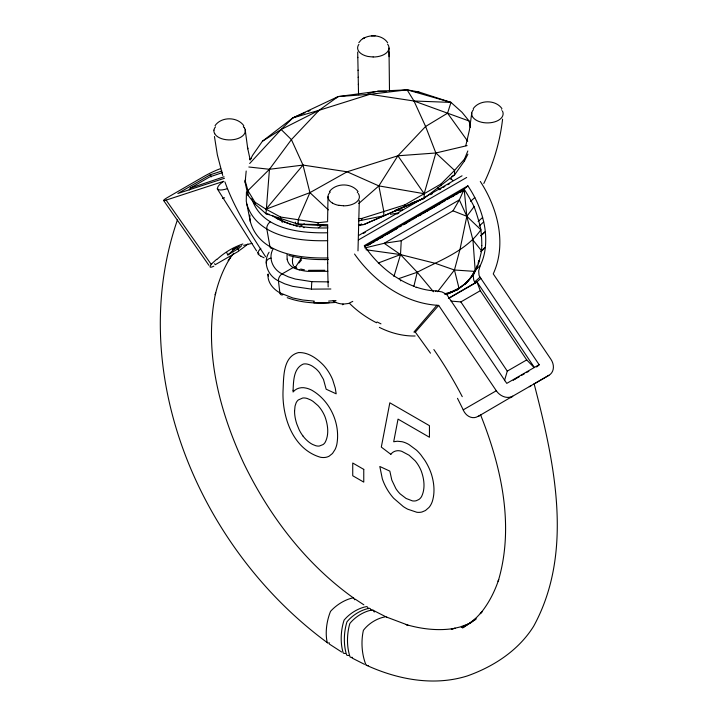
<?xml version="1.0" encoding="UTF-8"?>
<svg xmlns="http://www.w3.org/2000/svg" width="717" height="717" viewBox="0 0 717 717"><rect width="100%" height="100%" fill="white"/><g stroke="black" fill="none" stroke-linecap="round" stroke-linejoin="round"><path stroke-width="1.08" d="M327.535 225.963L327.732 271.537M249.848 215.091L249.857 217.278M327.597 220.612L328.01 196.673M294.57 411.217L295.046 406.082L296.112 402.864A22.594 13.04 60 0 1 298.299 399.961L302.699 398.025A21.994 12.7 60 0 1 307.154 398.464L310.452 399.835A28.68 16.563 60 0 1 313.105 401.43L317.927 405.553A20.363 11.759 60 0 1 321.35 409.855L321.969 410.814A22.442 12.96 60 0 1 323.69 413.861A21.833 12.61 60 0 1 325.124 417.07C327.92 425.064 329.264 434.726 325.088 442.461A23.061 13.318 60 0 1 323.08 444.558L319.343 446.037A19.726 11.391 60 0 1 315.749 445.714L312.558 444.432A22.944 13.247 60 0 1 303.031 436.097M451.396 178.721L451.378 179.438L453.171 180.478M359.307 200.617L357.98 250.869M267.979 274.575C267.486 282.534 273.32 289.283 279.98 292.894M465.396 283.609A55.433 36.271 -84.4 0 0 475.237 271.411A57.727 29.594 85.5 0 0 478.75 262.843L481.6 250.896L481.788 245.528M393.911 276.538L400.516 254.58L401.242 240.724L453.036 210.825L459.346 199.9L464.159 189.189A81.586 32.704 55.8 0 1 474.089 206.639A74.183 27.587 66.9 0 1 480.91 229.79L481.403 235.024A66.089 26.914 76.1 0 1 481.788 245.528M367.955 93.318L376.407 91.471L338.146 96.571L319.101 110.293L291.398 139.609L269.449 169.284L266.007 213.738L298.182 224.179L327.983 225.954M471.759 113.017L469.465 129.858L465.799 145.668M269.278 214.293L266.007 213.738L254.974 203.96L247.921 195.167L245.115 182.36L246.191 171.022M287.051 254.472L287.123 259.195M213.953 130.153L213.899 130.996A15.729 9.061 1.1 0 0 214.759 133.676M502.581 119.156C500.036 141.473 493.592 163.288 483.814 183.498M245.115 182.36L245.581 179.035M246.442 191.977L246.272 201.199L250.35 221.67C259.142 253.863 299.867 258.604 328.001 257.95M364.442 246.756L464.159 189.189L466.821 216.301L460.009 249.337L454.444 270.004L437.621 291.702M413.897 286.262L417.24 272.254C439.557 260.388 465.978 251.264 480.892 229.781L466.821 216.301L459.346 199.9L384.169 243.296L364.863 247.957M386.042 91.471L377.465 91.238L407.077 89.822L413.996 101.007L425.602 126.47L435.855 152.99L424.168 193.715L424.168 198.25L363.967 224.502L358.5 225.532L361.467 224.116M504.472 380.691L507.286 371.128L526.708 359.916L534.219 367.606M474.089 272.621L473.301 276.296L473.695 279.863A7.143 5.79 48.1 0 0 474.708 281.915L475.559 283.17M478.131 262.736L477.979 263.229M358.778 203.503L378.854 185.9L397.899 155.786L425.602 126.47L447.551 113.196L450.984 102.406L418.818 91.964L407.077 89.822L369.882 94.303L338.146 96.571L292.832 117.893L262.44 141.213L252.518 155.419L250.081 160.142M293.262 256.05L292.437 259.491L292.554 263.067A33.161 17.36 2.4 0 0 292.742 263.829L293.495 265.675M177.404 219.985C124.355 373.709 200.455 549.545 327.472 642.755M474.34 271.886L474.618 271.151M480.802 251.622L485.31 247.562A69.576 56.392 48.1 0 1 480.229 265.64L478.696 270.793L479.01 275.095A7.143 5.79 48.1 0 0 480.023 277.138L539.139 364.693L536.863 366.737M358.392 218.748L361.718 218.461L404.863 204.874L440.946 184.036L454.56 170.395L464.482 159.129L467.825 150.973M273.159 248.79C267.808 257.977 272.872 269.44 281.924 273.813M467.099 145.623L435.855 152.99L397.899 155.786L347.118 171.784L309.923 192.649L298.182 219.653L298.182 224.179L327.732 224.672M269.099 252.223C262.422 262.539 268.041 276.018 278.563 280.93M358.419 224.591L363.967 224.502L424.168 198.25L454.56 174.93L464.482 160.895L467.896 154.182M189.189 189.96L190.292 188.114L209.714 176.902L222.369 172.645M358.832 42.688L361.359 39.677L364.774 37.687L362.999 38.539M215.055 125.663C221.347 116.432 237.426 116.629 243.798 125.708M473.238 108.643C479.628 99.618 495.572 99.493 501.927 108.59M329.417 191.609C335.915 182.772 351.599 182.701 358.07 191.609M233.688 253.244L228.194 260.647L230.578 257.34C223.283 268.767 218.416 281.566 215.27 294.714L215.647 292.823C203.565 350.595 219.196 410.483 243.601 462.967C269.072 515.666 305.702 563.974 353.678 598.095M365.966 249.749L400.516 254.58L435.613 263.426L454.444 270.004L475.246 271.42L472.96 240.078L466.821 216.301L474.089 206.639M397.899 155.786L424.168 193.715L378.854 185.9L347.118 171.784L303.004 165.08L266.007 209.203L254.974 202.248L247.921 190.632L245.115 180.612M299.007 262.96L301.579 259.886M301.615 257.842L295.476 267.154A68.465 35.608 0.2 0 0 295.135 267.835A14.672 7.448 5.3 0 1 294.167 266.858M480.291 181.437C497.67 208.064 506.982 243.753 493.251 273.894L550.889 359.253A13.005 10.54 48.1 0 1 548.962 375.296L512.745 396.178A13.005 10.54 48.1 0 1 496.307 390.756L438.687 305.397L436.895 305.263L413.915 332.088L415.331 332.15L430.478 353.176M415.331 332.15L438.687 305.397M482.138 611.61L480.282 613.653C488.591 603.642 494.578 591.919 498.7 579.623L498.154 581.379C514.609 526.35 501.488 467.242 480.722 415.242M249.668 163.512L281.145 129.49L292.832 117.893L305.021 112.703M482.075 611.664L476.599 617.454L469.859 623.127L475.443 619.443M328.332 209.884L309.923 192.649L303.004 165.08L269.449 169.284L247.921 190.632L247.921 195.167M473.274 273.562A53.757 35.895 -5.5 0 1 465.629 283.394L457.079 289.838L448.645 293.567A69.863 56.625 48.1 0 1 446.503 294.194M378.37 263.587L378.8 263.211A89.768 72.758 48.1 0 0 395.56 276.843L400.991 280.186L400.346 280.768M462.259 190.883L467.869 185.846A94.483 76.576 48.1 0 1 474.806 197.534A90.62 73.448 48.1 0 1 482.613 217.457L483.715 221.929A90.62 73.448 48.1 0 1 485.31 231.51L480.793 235.561M470.558 201.352L474.806 197.534M400.812 280.688L401.233 280.302A82.285 66.69 48.1 0 0 414.758 286.576L414.856 286.603M478.131 221.481L482.613 217.457M479.162 226.016L483.715 221.929M415.932 287.517L415.959 286.997M416.165 287.625L416.595 287.239A69.863 56.625 48.1 0 0 436.124 290.932L441.941 291.9L446.073 294.06A7.143 5.79 48.1 0 1 447.65 295.834L506.767 383.38L539.139 364.693L536.639 366.907M480.713 235.893L485.31 231.761A82.285 66.69 48.1 0 1 485.481 245.743L485.31 247.329L481.071 251.138M435.488 291.505L436.124 290.932M448.645 293.567L457.383 289.569L465.611 283.385M475.747 269.664L480.229 265.64M473.901 272.37A69.576 56.392 48.1 0 1 464.715 284.192L464.41 284.461A69.576 56.392 48.1 0 0 468.864 279.711M474.708 281.915L480.023 277.138M480.874 278.393L476.133 282.57L449.478 297.967M460.888 192.075L462.555 190.623A94.483 76.576 48.1 0 1 463.03 191.322M216.686 259.276L211.139 264.295L166.111 200.106A13.005 1.282 -26 0 1 168.038 197.175L204.255 176.265A13.005 1.282 -26 0 1 220.684 168.603M227.397 188.67C214.804 192.667 215.073 186.94 223.749 181.302L166.111 200.106M234.271 248.476L232.586 249.839A49.679 40.475 66.6 0 0 235.561 248.449L238.107 247.042M336.506 97.835L338.146 96.571M352.773 301.382L348.489 303.488L343.093 304.125M457.079 289.838L464.715 284.192M469.088 623.611L462.555 627.913L476.375 618.825M262.44 141.213L281.145 129.49L319.101 110.293L369.882 94.303L413.996 101.007L450.984 102.406L462.026 112.3L469.079 120.985L470.477 127.465M513.255 380.324L513.784 379.992M239.353 246.29L238.42 246.863M514.492 379.553L514.949 379.275M515.398 379.006L515.864 378.728M516.787 378.173L517.244 377.904M517.71 377.626L518.167 377.357A69.092 6.534 -33.9 0 1 519.502 376.577M512.745 396.178L478.105 416.452L481.062 414.749M510.522 397.684L512.404 396.591M529.271 386.75L531.145 385.656M534.891 383.478L548.944 375.278M297.913 223.104L295.978 224.215L295.35 222.145M299.5 226.617L304.331 223.829M317.47 225.73L319.406 224.609M358.527 235.561L423.227 198.206M424.948 197.211L462.044 175.799M363.34 233.482L365.258 232.38M396.922 214.096L398.84 212.985M430.505 194.701L432.432 193.599M439.145 189.718L441.063 188.616M442.981 187.504L444.898 186.393M447.775 184.735L449.702 183.624M358.392 239.989L466.695 177.458M467.869 185.846L364.281 245.653A91.973 74.541 48.1 0 0 378.8 263.211M367.292 245.617L384.187 235.866M384.859 235.472L390.415 232.263M390.971 231.95L394.108 230.13M394.852 229.709L397.81 227.997M399.62 226.957L401.511 225.864M403.33 224.815L410.76 220.522M411.683 219.985L416.335 217.305M418.163 216.247L423.765 213.021M424.634 212.51L436.375 205.743M436.653 205.564L445.105 200.697M446.834 199.693L449.953 197.901M450.527 197.56L462.555 190.614L462.922 191.215M368.843 244.82L370.689 243.753M372.535 242.687L374.391 241.611M376.237 240.545L378.092 239.478M380.861 237.874L383.64 236.278M387.332 234.136L389.188 233.07M391.034 232.003L392.889 230.937M394.735 229.87L396.582 228.804M404.908 223.991L406.763 222.924M419.705 215.45L421.56 214.383M423.406 213.316L425.262 212.25M427.108 211.174L428.954 210.108M430.809 209.041L436.357 205.842M438.204 204.766L440.059 203.7M452.077 196.763L453.933 195.696M455.779 194.621L457.634 193.554M459.48 192.488L461.327 191.421M448.376 298.353L476.939 281.862L534.344 367.445M451.083 301.104L460.861 301.92L480.282 290.708L476.939 281.862M496.316 390.756L463.245 409.846L457.482 398.302M521.573 375.376L521.985 375.143A63.186 5.978 -33.9 0 1 524.512 373.7M526.529 372.571L527.264 372.186M451.629 176.516L454.56 174.93L454.56 170.395L435.855 152.99M528.133 371.729L528.788 371.397M461.3 627.5L471.723 622.284M364.021 38.055C371.576 34.093 382.672 35.25 387.655 42.715M478.436 261.696L479.216 261.355M308.077 111.404L310.103 110.535M358.5 225.532L361.574 224.251M395.434 210.189L424.168 198.25L410.599 203.511M457.374 289.56L448.932 293.02L458.979 288.126L454.444 270.004M378.648 262.87L400.516 254.58L417.24 272.254L433.48 291.765M309.923 192.649L266.007 209.203L280.598 217.045L318.079 222.736L327.732 221.67M468.3 623.996L460.018 626.99L451.289 629.069L455.223 628.28C438.858 631.121 422.035 629.194 406.172 624.597L407.865 625.099L386.553 617.077M398.804 278.608L417.24 272.254M190.292 188.114L224.054 176.767M222.476 198.484L224.564 197.784M233.742 248.44L232.667 248.754M249.498 159.201L251.3 158.609M221.849 171.013L210.233 174.796L177.861 193.491L224.466 178.282M292.832 117.893L319.101 110.293M243.672 245.331L251.999 243.386M358.545 220.89L383.774 215.799L383.774 211.264L378.854 185.9M390.469 214.311L396.779 213.254M329.569 642.97L328.063 643.006A6.57 3.379 -55.1 0 1 327.23 642.566C325.007 632.609 326.692 620.877 330.537 611.359C336.336 604.933 344.671 599.663 353.087 597.844A6.57 3.379 -55.1 0 1 353.92 598.292L354.691 599.771M401.242 240.724L384.169 243.296L400.516 254.58M396.214 210.601L402.667 209.857M352.576 657.39L350.971 657.364A6.57 3.863 -60.9 0 1 350.021 656.844C346.58 646.537 346.768 633.953 349.86 623.467C355.291 616.754 363.895 611.386 372.347 609.916A6.57 3.863 -60.9 0 1 373.288 610.427L374.283 612.058M336.004 300.548L328.628 301.095M336.228 302.359C319.854 303.775 302.807 303.461 287.23 297.689M327.23 271.34L308.247 271.385A30.544 16.186 3.6 0 1 299.294 269.879M330.878 288.996L311.635 289.139M324.891 270.282L308.516 270.336M345.271 653.465L344.106 653.402A6.57 3.719 -59.1 0 1 343.192 652.909C340.109 642.683 340.745 630.342 344.079 620.133C349.618 613.492 358.142 608.159 366.575 606.582A6.57 3.719 -59.1 0 1 367.498 607.084L368.421 608.67M348.713 655.49L347.539 655.419A6.57 3.791 -60 0 1 346.607 654.917C343.344 644.646 343.757 632.179 346.965 621.827C352.459 615.15 361.018 609.8 369.461 608.276A6.57 3.791 -60 0 1 370.393 608.787L371.352 610.391M328.691 281.88L311.958 281.673M328.001 227.916C308.982 228.454 288.458 226.787 272.343 215.656M327.696 240.679C298.29 241.441 256.82 236.879 246.729 203.951M375.116 35.85L371.415 35.85M327.633 232.765C300.333 233.41 261.212 229.422 251.855 198.618M288.843 255.476C301.723 258.891 315.139 259.984 328.431 259.464M324.192 259.59L328.386 259.464M368.26 665.6L367.005 665.493A6.57 4.168 -65.4 0 1 365.984 664.937C361.744 654.451 360.884 641.428 363.394 630.333C368.583 623.432 377.375 618.018 385.836 616.754A6.57 4.168 -65.4 0 1 386.866 617.31L387.153 617.597M343.542 205.842L344.994 205.815A15.702 9.079 0.1 0 0 358.177 200.339A15.72 9.052 0.3 0 0 358.231 193.42M415.502 91.937L418.818 91.964M436.895 305.263C403.241 302.888 373.521 280.903 354.539 254.042M248.835 166.998L269.449 169.284M303.363 227.522L304.16 227.648M368.457 56.562L367.104 56.267A15.792 9.133 0 0 1 358.706 51.31A15.72 9.097 -0.3 0 1 358.867 44.391M338.872 205.403L337.608 205.125A15.801 9.106 0 0 1 332.464 203.081M299.419 226.778L300.199 226.939M300.647 269.027L304.42 269.825M297.125 226.258L295.619 225.873M407.077 89.822L450.984 102.406M293.298 225.219L294.149 225.47M291.631 224.69L283.959 221.526L277.354 217.35M413.996 101.007L469.079 120.985M276.439 218.309L281.898 220.406L282.247 222.413M453.036 210.825L466.821 216.301M366.297 665.17C397.523 679.519 433.758 686.456 467.224 675.97C493.654 666.622 518.624 650.382 533.672 626.201C574.478 551.597 554.142 461.389 534.066 383.613M380.969 323.851L376.999 321.942M385.029 616.369L373.001 610.212M364.505 664.345L352.101 658.054M280.141 292.984L292.868 297.994L302.816 300.02L314.252 301.122L313.921 302.888L313.741 302.189M278.608 280.947L284.739 283.842L292.545 286.325L311.375 289.121L311.796 281.664L295.341 279.056L288.315 276.834L282.104 273.912L293.298 267.459A5.234 3.02 -60 0 1 296.865 268.543M451.378 179.438L449.622 178.174M281.996 273.849L282.068 273.894A5.234 3.02 -60 0 0 278.438 280.858L279.881 292.841A5.234 3.02 -60 0 0 282.883 294.759M341.668 652.031L329.264 644M363.833 604.798L355.193 599.143M390.837 454.336L381.31 447.094L389.833 402.802L429.447 425.674L429.447 437.253L398.034 419.113L393.696 441.753L397.37 441.233L402.085 441.717A33.681 19.44 60 0 1 408.914 444.504L416.362 450.034A32.166 18.57 60 0 1 420.807 454.784L424.849 460.386A38.646 22.308 60 0 1 427.592 465.127L428.407 466.749A35.106 20.273 60 0 1 431.67 474.959C434.17 483.464 435.013 492.812 432.342 501.371A41.532 23.975 60 0 1 429.017 507.421L425.441 510.531L422.026 511.974A34.183 19.735 60 0 1 416.846 512.27L407.722 509.195A52.018 30.033 60 0 1 403.321 506.587L393.723 498.306A33.045 19.072 60 0 1 388.757 491.88A34.55 19.942 60 0 1 386.194 487.623A32.901 18.992 60 0 1 382.322 478.804L379.813 466.489L389.833 471.123L391.814 480.094L395.865 488.591A20.363 11.759 60 0 0 400.158 493.905L406.082 498.449L412.409 500.878A22.236 12.843 60 0 0 416.263 500.717L418.934 499.462A25.462 14.698 60 0 0 421.569 496.558C425.45 488.653 424.195 479.081 421.264 471.06A22.442 12.96 60 0 0 418.576 465.629A21.205 12.243 60 0 0 415.116 460.78L409.084 455.223L401.771 451.325A22.2 12.816 60 0 0 396.985 450.769A25.866 14.932 60 0 0 390.819 454.309M437.594 187.567L439.924 189.62M259.016 253.827L257.86 252.769M281.145 129.49L291.398 139.609L303.004 165.08M472.96 240.078L481.6 250.896M447.551 113.196L467.726 141.24M244.13 127.483L244.533 128.11M214.562 263.704L215.252 264.698L238.886 251.058L238.277 249.731M163.906 200.93L208.898 265.299M480.282 290.708L526.708 359.916M460.861 301.92L507.286 371.128M265.586 256.731C250.143 232.935 234.584 208.781 224.932 181.939M256.578 250.923L217.161 188.652M472.467 116.611L472.978 117.391A15.792 9.124 -0.1 0 0 481.555 122.249A15.702 9.088 0.1 0 0 503.047 114.568L503.101 113.752A15.729 9.097 -1.1 0 0 502.402 111.01M214.67 133.694L215.181 134.473A15.729 9.061 0.1 0 0 223.794 139.295A15.72 9.007 0.1 0 0 235.732 139.197A15.666 9.025 -0.1 0 0 245.295 130.808A15.72 9.088 -0.6 0 0 244.578 128.101M211.156 176.687L210.233 174.796L211.192 176.785M237.363 247.759L237.668 248.414M226.832 252.698L227.612 254.759A24.468 3.047 -35.1 0 0 237.417 249.104M222.727 175.45L217.368 154.926L214.455 136.517M250.072 159.353L247.455 147.218L247.759 148.813L245.205 129.911M250.35 221.67L249.919 218.38M328.171 286.917L327.723 270.918M357.693 52.018L357.81 57.647M357.801 57.324L358.079 70.409M358.07 70.114L358.213 77.463M358.213 77.185L358.357 84.597M358.348 84.337L358.491 91.812M327.579 262.933L327.597 263.551M388.99 48.048L389.501 91.211M389.062 51.991L389.143 56.67M358.491 91.57L358.545 94.707M464.482 159.129L464.482 160.895M440.946 184.036L440.946 185.802M404.863 204.874L404.863 206.639M361.718 218.461L361.718 220.227M318.079 222.736L318.079 224.484M280.598 217.045L280.598 218.748M254.974 202.248L254.974 203.96M373.136 56.903A15.72 8.971 0 0 1 368.511 56.473M373.127 57.002A15.666 9.034 -0.1 0 0 387.727 51.499A15.72 9.106 -0.4 0 0 387.906 44.571A15.729 9.097 -0.1 0 0 387.574 44.176M243.314 126.533A15.792 9.106 0.1 0 1 244.004 127.33M213.953 130.109A15.72 9.007 0.1 0 1 215.539 126.855M472.521 116.602A15.72 9.07 0.6 0 1 471.705 113.913A15.666 9.061 0.1 0 1 473.489 109.611M501.497 109.835A15.801 9.133 -0.1 0 1 501.667 110.042M342.394 304.375A5.225 0.753 -88.5 0 0 343.084 303.981A13.937 10.432 8.3 0 1 333.154 300.898M357.263 192.228A15.792 9.097 0 0 1 357.631 192.613M332.455 203.081A15.702 9.079 0.1 0 1 329.148 200.133A15.72 9.052 0.4 0 1 329.228 193.214A15.666 9.052 0.1 0 1 330.304 192.048M343.542 205.68A15.729 8.882 0.1 0 1 338.953 205.25M270.452 221.759A5.234 3.02 -60 0 0 266.814 228.911L269.915 246.549A5.234 3.02 -60 0 0 272.03 248.449M294.553 411.208A32.964 19.036 60 0 0 296.829 424.079L299.141 429.734A22.308 12.879 60 0 0 303.04 436.079M237.712 249.525A221.32 127.832 61.5 0 1 241.674 245.707M227.898 255.153A221.32 127.751 59.9 0 1 236.01 247.84M257.762 252.796A63.625 15.604 -17 0 1 260.827 248.315M261.069 256.301A63.481 16.392 -2.3 0 1 257.95 253.935M264.071 257.77A63.804 15.272 0.5 0 1 260.988 256.229M247.84 244.067A13.444 1.174 -37.8 0 1 239.603 250.305M213.845 266.159A13.444 2.312 -37.1 0 1 211.694 263.981M216.884 259.527A219.886 125.502 53.8 0 1 242.866 243.959M450.76 292.061A55.433 44.212 -73.1 0 1 445.114 293.612M448.941 293.029A53.757 27.64 7.9 0 1 444.585 294.167M478.741 260.612A59.699 48.362 -13.8 0 1 478.606 261.149M477.343 265.093A57.943 46.946 -13.8 0 1 474.322 271.689M415.125 335.995A63.625 47.698 30.4 0 1 379.374 327.373M448.941 293.298A69.863 56.625 48.1 0 1 445.741 294.194M376.524 322.758A63.481 36.334 25 0 1 367.749 317.81A63.804 33.842 25.5 0 1 349.717 303.533M478.051 416.335A13.444 10.728 80.5 0 1 463.191 409.882M433.857 349.538A219.886 110.526 59.6 0 1 462.25 396.662M299.258 269.924A20.094 10.773 3.3 0 1 293.145 267.531A20.094 10.782 3.3 0 1 289.256 264.071A30.544 16.267 3.8 0 1 287.194 259.195M329.237 302.664A81.855 46.318 5.7 0 1 314.387 302.762M318.357 227.737A163.7 76.611 -7.9 0 1 322.65 224.86M394.977 210.923A68.922 39.587 -4.9 0 1 396.25 210.717M266.294 263.139A5.234 4.508 -0.6 0 1 271.062 258.147M268.086 274.405A81.855 41.586 0.8 0 1 268.149 273.966M268.543 276.018A5.234 4.517 3 0 1 267.988 274.396M293.092 390.281L293.065 392.029C296.103 388.121 301.463 386.866 306.114 388.112A33.869 19.556 60 0 1 311.752 390.191C330.071 400.624 340.602 423.604 336.847 444.316A43.988 25.391 60 0 1 335.117 449.416L332.491 453.494L329.148 456.173A32.785 18.929 60 0 1 325.097 457.428A33.789 19.511 60 0 1 320.472 457.258C292.93 449.263 281.969 416.918 283.036 390.783C283.78 377.85 282.534 356.672 298.442 352.594C308.274 352.092 317.004 358.5 323.537 365.258A29.442 17.002 60 0 1 328.709 372.087A29.343 16.939 60 0 1 332.688 379.786L335.251 388.031L336.183 393.83L326.154 389.197L323.475 379.418L319.531 372.688A18.454 10.656 60 0 0 315.704 368.601L312.854 366.486A23.921 13.811 60 0 0 310.9 365.383A21.573 12.458 60 0 0 303.291 364.066C293.423 368.278 293.549 381.22 293.092 390.281M363.761 469.384L352.737 463.021L352.737 475.756L363.761 482.12L363.761 469.384"/></g></svg>
